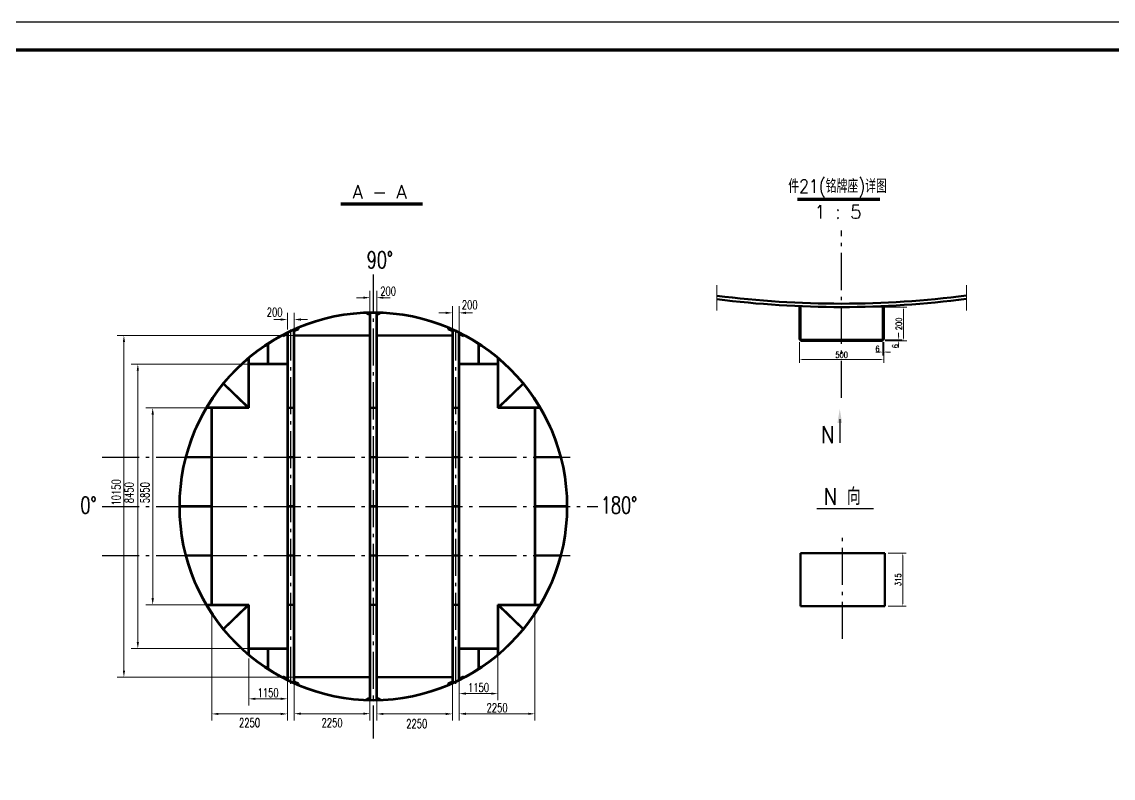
# Model space of a CAD drawing. Header units: inches. Extents: x 17 to 118917, y 16 to 84116.
# Drawn here: x 51085 to 83492, y 61659 to 84116 of the extents above; entities that cross this region are included whole.
import ezdxf

# ---------------------------------------------------------------- set-up
doc = ezdxf.new("R2010")
doc.units = ezdxf.units.IN
doc.header["$MEASUREMENT"] = 0
doc.linetypes.add('AUSGEZOGEN', pattern=[0])
doc.linetypes.add('STRICHPKT2', pattern=[1.6, 1.1, -0.2, 0.1, -0.2])
doc.layers.get('DEFPOINTS').update_dxf_attribs({"color": 6})
for name, color, linetype in [('02ACHSE', 3, 'STRICHPKT2'), ('02BEMASS', 3, 'AUSGEZOGEN'), ('05TEXT', 1, 'AUSGEZOGEN'), ('1', 2, 'Continuous'), ('TXT', 4, 'Continuous')]:
    doc.layers.add(name, color=color, linetype=linetype)
for name, color, linetype, lineweight in [('05KOMP', 1, 'AUSGEZOGEN', 50), ('2', 1, 'Continuous', 50), ('细实线', 4, 'Continuous', 20)]:
    doc.layers.add(name, color=color, linetype=linetype, lineweight=lineweight)
doc.styles.add('HYS', font='romans.shx', dxfattribs={"width": 0.85, "bigfont": 'tcc_hzdx.shx'})
doc.styles.add('HZA', font='romans.shx', dxfattribs={"width": 0.75, "bigfont": 'tcc_hzdx.shx'})
doc.styles.add('HZTXT', font='romans.shx', dxfattribs={"width": 0.7, "bigfont": 'tcc_hzdx.shx'})
doc.styles.add('SBHZ', font='romans.shx', dxfattribs={"width": 0.85, "bigfont": 'tcc_hzdx.shx'})
doc.styles.add('SIMP1', font='romans.shx', dxfattribs={"width": 0.7, "bigfont": 'hzdx.shx'})
doc.dimstyles.new('STANDARD$0', dxfattribs={"dimtxt": 260, "dimasz": 200, "dimexe": 200, "dimexo": 0, "dimgap": 50, "dimtad": 1, "dimdec": 0, "dimdsep": 46, "dimtxsty": 'SIMP1', "dimcen": 100, "dimclrd": 3, "dimclre": 3, "dimclrt": 3, "dimadec": 0, "dimazin": 0, "dimtfac": 1, "dimtdec": 0, "dimtix": 1, "dimtofl": 0, "dimtmove": 2, "dimatfit": 3, "dimfxl": 0, "dimtolj": 1, "dimtzin": 0, "dimlwd": 15, "dimlwe": 15, "dimarcsym": 0})
pattern_1 = [(315.00000313, (-1393198.7057, 825634.7738), (-0.7071067426, -0.7071068198), [])]
pattern_2 = [(45, (-1393198.6645, -686175.2967), (-0.7071067812, 0.7071067812), [])]

# ---------------------------------------------------------------- blocks, each defined once
blk = doc.blocks.new('*D90')
at = {"color": 3, "lineweight": 15}
for p, q in [((77122, 74778), (77122, 74878)), ((76718, 74648), (77222, 74648)), ((76720, 74678), (77222, 74678)), ((77122, 74548), (77122, 74448))]:
    blk.add_line(p, q, dxfattribs=at)
at = {"color": 3}
for points in [[(77105, 74778), (77139, 74778), (77122, 74678)], [(77105, 74548), (77139, 74548), (77122, 74648)]]:
    blk.add_solid(points, dxfattribs=at)
at = {"layer": 'DEFPOINTS', "color": 0}
for p in [(76618, 74648), (76620, 74678), (77122, 74648)]:
    blk.add_point(p, dxfattribs=at)
at = {"color": 3, "insert": (77020, 74484), "char_height": 175, "attachment_point": 5, "rotation": 90, "style": 'HZA'}
blk.add_mtext('6', dxfattribs=at)
blk = doc.blocks.new('*D91')
at = {"color": 3, "lineweight": 15}
for p, q in [((76648, 74608), (76648, 74211)), ((76678, 74607), (76678, 74211)), ((76548, 74311), (76448, 74311)), ((76778, 74311), (76878, 74311))]:
    blk.add_line(p, q, dxfattribs=at)
at = {"color": 3}
for points in [[(76548, 74328), (76548, 74295), (76648, 74311)], [(76778, 74328), (76778, 74295), (76678, 74311)]]:
    blk.add_solid(points, dxfattribs=at)
at = {"layer": 'DEFPOINTS', "color": 0}
for p in [(76648, 74708), (76678, 74707), (76648, 74311)]:
    blk.add_point(p, dxfattribs=at)
at = {"color": 3, "insert": (76491, 74410), "char_height": 175, "attachment_point": 5, "style": 'HZA'}
blk.add_mtext('6', dxfattribs=at)
blk = doc.blocks.new('*D92')
at = {"color": 3, "lineweight": 15}
for p, q in [((76807, 68338), (77345, 68338)), ((77245, 68238), (77245, 66863)), ((76807, 66763), (77345, 66763))]:
    blk.add_line(p, q, dxfattribs=at)
at = {"color": 3}
for points in [[(77228, 68238), (77261, 68238), (77245, 68338)], [(77228, 66863), (77261, 66863), (77245, 66763)]]:
    blk.add_solid(points, dxfattribs=at)
at = {"layer": 'DEFPOINTS', "color": 0}
for p in [(76707, 68338), (76707, 66763), (77245, 66763)]:
    blk.add_point(p, dxfattribs=at)
at = {"color": 3, "insert": (77107, 67551), "char_height": 175, "attachment_point": 5, "rotation": 90, "style": 'HZA'}
blk.add_mtext('315', dxfattribs=at)
blk = doc.blocks.new('*D93')
at = {"color": 3, "lineweight": 15}
for p, q in [((74178, 74608), (74178, 73988)), ((76678, 74608), (76678, 73988)), ((76578, 74088), (74278, 74088))]:
    blk.add_line(p, q, dxfattribs=at)
at = {"color": 3}
for points in [[(74278, 74105), (74278, 74072), (74178, 74088)], [(76578, 74105), (76578, 74072), (76678, 74088)]]:
    blk.add_solid(points, dxfattribs=at)
at = {"layer": 'DEFPOINTS', "color": 0}
for p in [(74178, 74708), (76678, 74708), (74178, 74088)]:
    blk.add_point(p, dxfattribs=at)
at = {"color": 3, "insert": (75428, 74226), "char_height": 175, "attachment_point": 5, "style": 'HZA'}
blk.add_mtext('500', dxfattribs=at)
blk = doc.blocks.new('*D94')
at = {"color": 3, "lineweight": 15}
for p, q in [((75529, 75648), (77366, 75648)), ((77266, 74748), (77266, 75548)), ((76718, 74648), (77366, 74648))]:
    blk.add_line(p, q, dxfattribs=at)
at = {"color": 3}
for points in [[(77249, 75548), (77282, 75548), (77266, 75648)], [(77249, 74748), (77282, 74748), (77266, 74648)]]:
    blk.add_solid(points, dxfattribs=at)
at = {"layer": 'DEFPOINTS', "color": 0}
for p in [(75429, 75648), (77266, 75648), (76618, 74648)]:
    blk.add_point(p, dxfattribs=at)
at = {"color": 3, "insert": (77128, 75148), "char_height": 175, "attachment_point": 5, "rotation": 90, "style": 'HZA'}
blk.add_mtext('200', dxfattribs=at)
blk = doc.blocks.new('*D6')
at = {"color": 3, "lineweight": 15}
for p, q in [((65222, 65505), (65222, 63971)), ((64072, 64831), (64072, 63971)), ((65022, 64171), (64272, 64171))]:
    blk.add_line(p, q, dxfattribs=at)
at = {"color": 3}
for points in [[(64272, 64204), (64272, 64137), (64072, 64171)], [(65022, 64204), (65022, 64137), (65222, 64171)]]:
    blk.add_solid(points, dxfattribs=at)
at = {"layer": 'DEFPOINTS', "color": 0}
for p in [(65222, 65505), (64072, 64831), (64072, 64171)]:
    blk.add_point(p, dxfattribs=at)
at = {"color": 3, "insert": (64647, 64351), "char_height": 260, "attachment_point": 5, "style": 'SIMP1'}
blk.add_mtext('\\A1;1150', dxfattribs=at)
blk = doc.blocks.new('*D7')
at = {"color": 3, "lineweight": 15}
for p, q in [((66322, 66564), (66322, 63370)), ((64072, 64576), (64072, 63370)), ((66122, 63570), (64272, 63570))]:
    blk.add_line(p, q, dxfattribs=at)
at = {"color": 3}
for points in [[(64272, 63603), (64272, 63537), (64072, 63570)], [(66122, 63603), (66122, 63537), (66322, 63570)]]:
    blk.add_solid(points, dxfattribs=at)
at = {"layer": 'DEFPOINTS', "color": 0}
for p in [(66322, 66564), (64072, 64576), (64072, 63570)]:
    blk.add_point(p, dxfattribs=at)
at = {"color": 3, "insert": (65197, 63750), "char_height": 260, "attachment_point": 5, "style": 'SIMP1'}
blk.add_mtext('\\A1;2250', dxfattribs=at)
blk = doc.blocks.new('*D8')
at = {"color": 3, "lineweight": 15}
for p, q in [((57822, 65210), (57822, 63815)), ((58972, 64276), (58972, 63815)), ((58772, 64015), (58022, 64015))]:
    blk.add_line(p, q, dxfattribs=at)
at = {"color": 3}
for points in [[(58022, 64049), (58022, 63982), (57822, 64015)], [(58772, 64049), (58772, 63982), (58972, 64015)]]:
    blk.add_solid(points, dxfattribs=at)
at = {"layer": 'DEFPOINTS', "color": 0}
for p in [(57822, 65210), (58972, 64276), (57822, 64015)]:
    blk.add_point(p, dxfattribs=at)
at = {"color": 3, "insert": (58397, 64195), "char_height": 260, "attachment_point": 5, "style": 'SIMP1'}
blk.add_mtext('\\A1;1150', dxfattribs=at)
blk = doc.blocks.new('*D9')
at = {"color": 3, "lineweight": 15}
for p, q in [((59172, 64482), (59172, 63374)), ((61422, 63981), (61422, 63374)), ((59372, 63574), (61222, 63574))]:
    blk.add_line(p, q, dxfattribs=at)
at = {"color": 3}
for points in [[(59372, 63607), (59372, 63540), (59172, 63574)], [(61222, 63607), (61222, 63540), (61422, 63574)]]:
    blk.add_solid(points, dxfattribs=at)
at = {"layer": 'DEFPOINTS', "color": 0}
for p in [(59172, 64482), (61422, 63981), (61422, 63574)]:
    blk.add_point(p, dxfattribs=at)
at = {"color": 3, "insert": (60297, 63304), "char_height": 260, "attachment_point": 5, "style": 'SIMP1'}
blk.add_mtext('\\A1;2250', dxfattribs=at)
blk = doc.blocks.new('*D10')
at = {"color": 3, "lineweight": 15}
for p, q in [((56722, 66564), (56722, 63367)), ((58972, 64576), (58972, 63367)), ((56922, 63567), (58772, 63567))]:
    blk.add_line(p, q, dxfattribs=at)
at = {"color": 3}
for points in [[(56922, 63600), (56922, 63534), (56722, 63567)], [(58772, 63600), (58772, 63534), (58972, 63567)]]:
    blk.add_solid(points, dxfattribs=at)
at = {"layer": 'DEFPOINTS', "color": 0}
for p in [(56722, 66564), (58972, 64576), (58972, 63567)]:
    blk.add_point(p, dxfattribs=at)
at = {"color": 3, "insert": (57847, 63306), "char_height": 260, "attachment_point": 5, "style": 'SIMP1'}
blk.add_mtext('\\A1;2250', dxfattribs=at)
blk = doc.blocks.new('*D11')
at = {"color": 3, "lineweight": 15}
for p, q in [((63872, 64471), (63872, 63367)), ((61622, 63981), (61622, 63367)), ((61822, 63567), (63672, 63567))]:
    blk.add_line(p, q, dxfattribs=at)
at = {"color": 3}
for points in [[(61822, 63600), (61822, 63534), (61622, 63567)], [(63672, 63600), (63672, 63534), (63872, 63567)]]:
    blk.add_solid(points, dxfattribs=at)
at = {"layer": 'DEFPOINTS', "color": 0}
for p in [(63872, 64471), (61622, 63981), (63872, 63567)]:
    blk.add_point(p, dxfattribs=at)
at = {"color": 3, "insert": (62812, 63277), "char_height": 260, "attachment_point": 5, "style": 'SIMP1'}
blk.add_mtext('\\A1;2250', dxfattribs=at)
blk = doc.blocks.new('*D12')
at = {"color": 3, "lineweight": 15}
for p, q in [((63872, 74975), (63872, 75675)), ((64072, 74891), (64072, 75675)), ((63672, 75475), (63472, 75475)), ((64272, 75475), (64472, 75475))]:
    blk.add_line(p, q, dxfattribs=at)
at = {"color": 3}
for points in [[(63672, 75508), (63672, 75442), (63872, 75475)], [(64272, 75508), (64272, 75442), (64072, 75475)]]:
    blk.add_solid(points, dxfattribs=at)
at = {"layer": 'DEFPOINTS', "color": 0}
for p in [(64072, 75475), (63872, 74975), (64072, 74891)]:
    blk.add_point(p, dxfattribs=at)
at = {"color": 3, "insert": (64385, 75711), "char_height": 260, "attachment_point": 5, "style": 'SIMP1'}
blk.add_mtext('\\A1;200', dxfattribs=at)
blk = doc.blocks.new('*D13')
at = {"color": 3, "lineweight": 15}
for p, q in [((61222, 75926), (61022, 75926)), ((61422, 75489), (61422, 76126)), ((61623, 75489), (61623, 76126)), ((61823, 75926), (62023, 75926))]:
    blk.add_line(p, q, dxfattribs=at)
at = {"color": 3}
for points in [[(61222, 75960), (61222, 75893), (61422, 75926)], [(61823, 75960), (61823, 75893), (61623, 75926)]]:
    blk.add_solid(points, dxfattribs=at)
at = {"layer": 'DEFPOINTS', "color": 0}
for p in [(61623, 75926), (61422, 75489), (61623, 75489)]:
    blk.add_point(p, dxfattribs=at)
at = {"color": 3, "insert": (61962, 76116), "char_height": 260, "attachment_point": 5, "style": 'SIMP1'}
blk.add_mtext('\\A1;200', dxfattribs=at)
blk = doc.blocks.new('*D14')
at = {"color": 3, "lineweight": 15}
for p, q in [((58772, 75277), (58572, 75277)), ((58972, 74979), (58972, 75477)), ((59172, 75006), (59172, 75477)), ((59372, 75277), (59572, 75277))]:
    blk.add_line(p, q, dxfattribs=at)
at = {"color": 3}
for points in [[(58772, 75310), (58772, 75244), (58972, 75277)], [(59372, 75310), (59372, 75244), (59172, 75277)]]:
    blk.add_solid(points, dxfattribs=at)
at = {"layer": 'DEFPOINTS', "color": 0}
for p in [(59172, 75277), (58972, 74979), (59172, 75006)]:
    blk.add_point(p, dxfattribs=at)
at = {"color": 3, "insert": (58592, 75493), "char_height": 260, "attachment_point": 5, "style": 'SIMP1'}
blk.add_mtext('\\A1;200', dxfattribs=at)
blk = doc.blocks.new('*D15')
at = {"color": 3, "lineweight": 15}
for p, q in [((57822, 73955), (54329, 73955)), ((54529, 73755), (54529, 65705)), ((57822, 65505), (54329, 65505))]:
    blk.add_line(p, q, dxfattribs=at)
at = {"color": 3}
for points in [[(54495, 73755), (54562, 73755), (54529, 73955)], [(54495, 65705), (54562, 65705), (54529, 65505)]]:
    blk.add_solid(points, dxfattribs=at)
at = {"layer": 'DEFPOINTS', "color": 0}
for p in [(57822, 73955), (54529, 65505), (57822, 65505)]:
    blk.add_point(p, dxfattribs=at)
at = {"color": 3, "insert": (54271, 70135), "char_height": 260, "attachment_point": 5, "rotation": 90, "style": 'SIMP1'}
blk.add_mtext('\\A1;8450', dxfattribs=at)
blk = doc.blocks.new('*D16')
at = {"color": 3, "lineweight": 15}
for p, q in [((56722, 72655), (54771, 72655)), ((54971, 72455), (54971, 67005)), ((56722, 66805), (54771, 66805))]:
    blk.add_line(p, q, dxfattribs=at)
at = {"color": 3}
for points in [[(54938, 72455), (55005, 72455), (54971, 72655)], [(54938, 67005), (55005, 67005), (54971, 66805)]]:
    blk.add_solid(points, dxfattribs=at)
at = {"layer": 'DEFPOINTS', "color": 0}
for p in [(56722, 72655), (54971, 66805), (56722, 66805)]:
    blk.add_point(p, dxfattribs=at)
at = {"color": 3, "insert": (54741, 70135), "char_height": 260, "attachment_point": 5, "rotation": 90, "style": 'SIMP1'}
blk.add_mtext('\\A1;5850', dxfattribs=at)
blk = doc.blocks.new('*D17')
at = {"color": 3, "lineweight": 15}
for p, q in [((59172, 74805), (53916, 74805)), ((54116, 74605), (54116, 64855)), ((59172, 64655), (53916, 64655))]:
    blk.add_line(p, q, dxfattribs=at)
at = {"color": 3}
for points in [[(54083, 74605), (54150, 74605), (54116, 74805)], [(54083, 64855), (54150, 64855), (54116, 64655)]]:
    blk.add_solid(points, dxfattribs=at)
at = {"layer": 'DEFPOINTS', "color": 0}
for p in [(59172, 74805), (54116, 64655), (59172, 64655)]:
    blk.add_point(p, dxfattribs=at)
at = {"color": 3, "insert": (53886, 70144), "char_height": 260, "attachment_point": 5, "rotation": 90, "style": 'SIMP1'}
blk.add_mtext('\\A1;10150', dxfattribs=at)

msp = doc.modelspace()

# ---------------------------------------------------------------- hatches: boundary and pattern name
at = {"layer": '细实线'}
h = msp.add_hatch(dxfattribs=at)
h.set_pattern_fill('ANSI31', color=256, scale=8, style=0)
h.set_pattern_definition(pattern_2)
h.paths.add_polyline_path([(61747.39882, 75475.37305), (61623.39882, 75475.37304), (61623.39883, 75435.37304), (61678.11678, 75435.37304)])
h.paths.add_polyline_path([(61421.39119, 75475.37303), (61297.39119, 75475.37302), (61366.67322, 75435.37302), (61421.3912, 75435.37303)])
h = msp.add_hatch(dxfattribs=at)
h.set_pattern_fill('ANSI31', color=256, scale=8, style=0)
h.set_pattern_definition([(135, (1516243.4545, -686175.2967), (0.7071067812, 0.7071067812), [])])
h.paths.add_polyline_path([(58971.39234, 74878.12708), (58971.39233, 74838.9251), (58847.39233, 74781.90356), (58847.39233, 74819.6588)])
h.paths.add_polyline_path([(59173.39234, 74973.37379), (59297.39234, 75031.84207), (59297.39234, 74988.83657), (59173.39233, 74931.81503)])
h = msp.add_hatch(dxfattribs=at)
h.set_pattern_fill('ANSI31', color=256, scale=8, style=0)
h.set_pattern_definition(pattern_2)
h.paths.add_polyline_path([(64073.39768, 74878.12708), (64073.39768, 74838.9251), (64197.39769, 74781.90356), (64197.39769, 74819.6588)])
h.paths.add_polyline_path([(63871.39768, 74973.37379), (63747.39767, 75031.84207), (63747.39768, 74988.83657), (63871.39769, 74931.81503)])
h = msp.add_hatch(dxfattribs=at)
h.set_pattern_fill('ANSI31', color=256, scale=8, style=0)
h.set_pattern_definition([(224.99999687, (1516243.4958, 825634.7738), (0.7071067426, -0.7071068198), [])])
h.paths.add_polyline_path([(58971.39206, 64581.42959), (58971.39205, 64620.63157), (58847.39205, 64677.65312), (58847.39205, 64639.89788)])
h.paths.add_polyline_path([(59173.39205, 64527.74163), (59173.39205, 64486.18287), (59297.39205, 64427.71459), (59297.39205, 64470.72008)])
h = msp.add_hatch(dxfattribs=at)
h.set_pattern_fill('ANSI31', color=256, scale=8, style=0)
h.set_pattern_definition(pattern_1)
h.paths.add_polyline_path([(64073.39796, 64620.63157), (64073.39796, 64581.42959), (64197.39796, 64639.89788), (64197.39797, 64677.65312)])
h.paths.add_polyline_path([(63747.39797, 64470.72008), (63747.39796, 64427.71459), (63871.39797, 64486.18287), (63871.39797, 64527.74163)])
h = msp.add_hatch(dxfattribs=at)
h.set_pattern_fill('ANSI31', color=256, scale=8, style=0)
h.set_pattern_definition(pattern_1)
h.paths.add_polyline_path([(61747.39914, 63984.1835), (61678.11709, 64024.1835), (61623.39914, 64024.1835), (61623.39914, 63984.1835)])
h.paths.add_polyline_path([(61421.39151, 63984.1835), (61421.39151, 64024.1835), (61366.67353, 64024.1835), (61297.39151, 63984.1835)])

# ---------------------------------------------------------------- linework, layer by layer
at = {"color": 2, "ltscale": 1000}
msp.add_lwpolyline([(16.86786, 16.25674), (16.86786, 84116.25674), (118916.86786, 84116.25674), (118916.86786, 16.25674)], close=True, dxfattribs=at)
at = {"layer": '02ACHSE', "color": 3, "ltscale": 1000}
for p, q in [((75428.079, 72953.61755), (75428.079, 77925.03128)), ((61522.39501, 76612.32465), (61522.39501, 62840.20421)), ((59072.4013, 64462.98155), (59072.4013, 74977.22563)), ((63972.38852, 64462.98155), (63972.38852, 74977.22563)), ((58397.39162, 73954.7737), (58397.39165, 74554.29636)), ((64647.3984, 73954.7737), (64647.39837, 74554.29636)), ((57793.48417, 72680.05677), (57071.94493, 73370.04796)), ((65251.30585, 72680.05677), (65972.84509, 73370.04796)), ((58962.00314, 72654.7782), (59186.88172, 72654.7782)), ((61409.74379, 72654.77826), (61652.40137, 72654.77827)), ((63855.62443, 72654.77833), (64096.10596, 72654.77834)), ((53469.17023, 71189.77805), (67439.78388, 71189.77843)), ((53469.17027, 69729.77805), (68183.98317, 69729.77843)), ((75457.37838, 65794.74464), (75457.37838, 68984.77111)), ((53469.17031, 68269.77805), (67439.78396, 68269.77843)), ((57793.48401, 66779.49996), (57071.94473, 66089.50882)), ((58962.0033, 66804.7782), (59186.88188, 66804.7782)), ((61409.74395, 66804.77826), (61652.40153, 66804.77827)), ((63855.62459, 66804.77833), (64096.10612, 66804.77834)), ((65251.30601, 66779.49996), (65972.84529, 66089.50882)), ((58397.39138, 65504.78301), (58397.39138, 64905.26034)), ((64647.39863, 65504.78301), (64647.39863, 64905.26034))]:
    msp.add_line(p, q, dxfattribs=at)
at = {"layer": '02BEMASS', "color": 7, "ltscale": 1000}
msp.add_line((75373.90656, 72322.3422), (75373.90656, 71611.41758), dxfattribs=at)
at = {"layer": '02BEMASS', "ltscale": 1000}
msp.add_line((74693.76714, 69668.28992), (76372.48607, 69668.28992), dxfattribs=at)
at = {"layer": '02BEMASS', "ltscale": 1000, "const_width": 100}
for points in [[(60548.44703, 78710.75382), (62988.97388, 78710.75382)], [(74109.28471, 78848.72553), (76562.986, 78848.72553)]]:
    msp.add_lwpolyline(points, dxfattribs=at)
at = {"layer": '02BEMASS', "color": 7}
msp.add_solid([(75443.90656, 72202.3422), (75303.90656, 72202.3422), (75373.90656, 72622.3422)], dxfattribs=at)
at = {"layer": '05KOMP', "ltscale": 1000}
for p, q in [((74178.33301, 74707.70496), (74178.33301, 75673.48676)), ((74208.33301, 74707.70542), (74208.33301, 75673.48676)), ((76648.33301, 74707.70542), (76648.33301, 75676.10907)), ((76678.33301, 74707.70485), (76678.33301, 75676.10907)), ((61297.39119, 75475.37302), (61422.39119, 75475.37303)), ((61297.39119, 75475.37302), (61366.67322, 75435.37302)), ((61366.67322, 75435.37302), (61422.39119, 75435.37303)), ((61421.3912, 75435.37302), (61421.39119, 75475.37302)), ((61422.39043, 63970.64795), (61422.39119, 75478.90715)), ((61432.39043, 63970.64795), (61432.39119, 75478.90715)), ((61612.39959, 63970.64795), (61612.39882, 75478.90715)), ((61622.39959, 63970.64795), (61622.39882, 75478.90715)), ((61622.39882, 75475.37304), (61747.39882, 75475.37305)), ((61622.39883, 75435.37304), (61678.11678, 75435.37304)), ((61623.39883, 75435.37305), (61623.39882, 75475.37305)), ((61747.39882, 75475.37305), (61678.11678, 75435.37304)), ((58972.39234, 74878.5986), (58847.39233, 74819.6588)), ((58971.39233, 74838.9251), (58971.39234, 74878.12708)), ((58972.39119, 64576.14493), (58972.39234, 74883.41155)), ((58982.39119, 64576.14493), (58982.39234, 74883.41154)), ((59162.39119, 64470.97258), (59162.39234, 74988.58428)), ((59172.39119, 64470.97258), (59172.39234, 74988.58427)), ((59297.39234, 74988.83657), (59172.39233, 74931.35518)), ((59297.39234, 75031.84207), (59172.39234, 74972.90227)), ((59173.39233, 74931.81503), (59173.39234, 74973.37379)), ((59297.39234, 74988.83657), (59297.39234, 75031.84207)), ((63747.39768, 74988.83657), (63747.39767, 75031.84207)), ((63747.39767, 75031.84207), (63872.39768, 74972.90227)), ((63747.39768, 74988.83657), (63872.39769, 74931.35518)), ((63871.39769, 74931.81503), (63871.39768, 74973.37379)), ((63872.39882, 64470.97258), (63872.39768, 74977.63559)), ((63882.39882, 64470.97258), (63882.39768, 74977.63559)), ((64062.39882, 64576.14493), (64062.39768, 74883.41154)), ((64072.39882, 64576.14493), (64072.39768, 74883.41155)), ((64072.39768, 74878.5986), (64197.39769, 74819.6588)), ((64073.39768, 74838.9251), (64073.39768, 74878.12708)), ((58392.39162, 73964.77457), (58392.39165, 74554.29636)), ((58402.39162, 73964.77456), (58402.39165, 74559.68789)), ((58972.39233, 74839.38495), (58847.39233, 74781.90356)), ((58847.39233, 74781.90356), (58847.39233, 74819.6588)), ((64072.39768, 74839.38495), (64197.39769, 74781.90356)), ((64197.39769, 74781.90356), (64197.39769, 74819.6588)), ((64642.3984, 73954.7737), (64642.39837, 74554.29636)), ((64652.3984, 73954.7737), (64652.39837, 74554.29636)), ((74238.33301, 74677.70542), (76618.33301, 74677.70542)), ((74238.33301, 74647.70542), (76618.33301, 74647.70542)), ((57812.39291, 72664.77461), (57812.39291, 74122.7641)), ((57822.39291, 72654.77461), (57822.39291, 74131.18994)), ((57822.39291, 73964.77004), (58972.39224, 73964.7708)), ((57822.39291, 73954.7699), (58972.39253, 73954.7708)), ((58972.39253, 73954.7708), (58972.39138, 65504.78301)), ((64072.39749, 73954.7708), (64072.39863, 65504.78301)), ((65222.39711, 73954.77004), (64072.39749, 73954.7708)), ((65222.39711, 73964.77004), (64072.39778, 73964.7708)), ((65222.39711, 72654.77461), (65222.39711, 74131.20085)), ((65232.39711, 72664.77461), (65232.39711, 74122.77506)), ((57790.02852, 72676.44312), (57068.48928, 73366.43431)), ((57796.93982, 72683.67042), (57074.83969, 73374.19798)), ((65247.8502, 72683.67042), (65969.95033, 73374.19798)), ((65254.7615, 72676.44312), (65976.30074, 73366.43431)), ((56571.95867, 72654.77461), (57822.39291, 72654.77461)), ((56577.88087, 72664.77461), (57812.39291, 72664.77461)), ((56712.39211, 66804.78033), (56712.39314, 72654.77461)), ((56722.39215, 66804.78033), (56722.3931, 72654.77461)), ((56722.39215, 66804.78033), (56722.3931, 72654.77461)), ((57796.93982, 72683.67042), (57790.02852, 72676.44312)), ((58982.39209, 72657.7782), (59162.39208, 72657.7782)), ((58982.39209, 72651.7782), (59162.39208, 72651.7782)), ((61432.39101, 72657.77826), (61612.39901, 72657.77827)), ((61432.39101, 72651.77826), (61612.39901, 72651.77827)), ((63882.39793, 72657.77833), (64062.39793, 72657.77834)), ((63882.39793, 72651.77833), (64062.39793, 72651.77834)), ((66472.84432, 72654.77461), (65222.39711, 72654.77461)), ((66466.92212, 72664.77461), (65232.39711, 72664.77461)), ((66322.39787, 66804.78033), (66322.39692, 72654.77461)), ((66322.39787, 66804.78033), (66322.39692, 72654.77461)), ((66332.39791, 66804.78033), (66332.39692, 72654.77461)), ((66332.39692, 72654.77461), (66332.39692, 72654.77461)), ((56712.39285, 71186.7784), (55960.04748, 71186.77842)), ((56712.39285, 71192.7784), (55961.62258, 71192.77842)), ((58982.39221, 71192.7782), (59162.3922, 71192.7782)), ((58982.39221, 71186.7782), (59162.3922, 71186.7782)), ((61432.39113, 71192.77826), (61612.39913, 71192.77827)), ((61432.39113, 71186.77826), (61612.39913, 71186.77827)), ((63882.39805, 71192.77833), (64062.39805, 71192.77834)), ((63882.39805, 71186.77833), (64062.39805, 71186.77834)), ((66332.39716, 71192.7784), (67083.16744, 71192.77842)), ((66332.39716, 71186.7784), (67084.74254, 71186.77842)), ((56712.39289, 69732.77787), (55772.40342, 69732.7778)), ((56712.39289, 69726.77787), (55772.40342, 69726.7778)), ((58982.39221, 69732.7782), (59162.3922, 69732.7782)), ((58982.39221, 69726.7782), (59162.3922, 69726.7782)), ((61432.39113, 69732.77826), (61612.39913, 69732.77827)), ((61432.39113, 69726.77826), (61612.39913, 69726.77827)), ((63882.39805, 69732.77833), (64062.39805, 69732.77834)), ((63882.39805, 69726.77833), (64062.39805, 69726.77834)), ((66332.3972, 69732.7784), (67272.39957, 69732.77842)), ((66332.3972, 69726.7784), (67272.39957, 69726.77842)), ((56712.39293, 68272.77787), (55960.04756, 68272.77781)), ((56712.39293, 68266.77787), (55961.62266, 68266.77781)), ((58982.39221, 68272.7782), (59162.3922, 68272.7782)), ((58982.39221, 68266.7782), (59162.3922, 68266.7782)), ((61432.39113, 68272.77826), (61612.39913, 68272.77827)), ((61432.39113, 68266.77826), (61612.39913, 68266.77827)), ((63882.39805, 68272.77833), (64062.39805, 68272.77834)), ((63882.39805, 68266.77833), (64062.39805, 68266.77834)), ((66332.39724, 68272.7784), (67084.74262, 68272.77842)), ((66332.39724, 68266.7784), (67083.16752, 68266.77842)), ((74207.37838, 68338.43577), (76707.37838, 68338.43577)), ((74207.37838, 66763.43577), (74207.37838, 68338.43577)), ((76707.37838, 66763.43577), (76707.37838, 68338.43577)), ((57822.39177, 66804.78033), (56571.9598, 66804.78033)), ((57812.39177, 66794.78033), (56577.882, 66794.78033)), ((57790.02836, 66783.11362), (57068.48908, 66093.12247)), ((57796.93966, 66775.88631), (57074.83949, 66085.3588)), ((57812.39177, 65336.79372), (57812.39177, 66794.78033)), ((57822.39177, 65328.36787), (57822.39177, 66804.78033)), ((58982.39225, 66807.7782), (59162.39224, 66807.7782)), ((58982.39225, 66801.7782), (59162.39224, 66801.7782)), ((61432.39117, 66807.77826), (61612.39917, 66807.77827)), ((61432.39117, 66801.77826), (61612.39917, 66801.77827)), ((63882.39809, 66807.77833), (64062.39809, 66807.77834)), ((63882.39809, 66801.77833), (64062.39809, 66801.77834)), ((65222.39825, 66804.78033), (66472.84319, 66804.78033)), ((65222.39825, 65328.35697), (65222.39825, 66804.78033)), ((65232.39825, 66794.78033), (66466.92099, 66794.78033)), ((65232.39825, 65336.78276), (65232.39825, 66794.78033)), ((65254.76166, 66783.11362), (65247.85036, 66775.88631)), ((65247.85036, 66775.88631), (65969.95053, 66085.3588)), ((65254.76166, 66783.11362), (65976.30094, 66093.12247)), ((74207.37838, 66763.43577), (76707.37838, 66763.43577)), ((58972.39138, 65504.78301), (57822.39177, 65504.78301)), ((58972.3913, 65494.78301), (57822.39177, 65494.78301)), ((58392.39138, 65504.78301), (58392.39138, 64905.26034)), ((58402.39138, 65504.78301), (58402.39138, 64905.26034)), ((64072.39863, 65504.78301), (65222.39825, 65504.78301)), ((64072.39872, 65494.78301), (65222.39825, 65494.78301)), ((64642.39863, 65504.78301), (64642.39863, 64905.26034)), ((64652.39863, 65504.78301), (64652.39863, 64905.26034)), ((58972.39205, 64620.17172), (58847.39205, 64677.65312)), ((58847.39205, 64677.65312), (58847.39205, 64639.89788)), ((58972.39206, 64580.95807), (58847.39205, 64639.89788)), ((58971.39205, 64620.63157), (58971.39206, 64581.42959)), ((59297.39205, 64470.72008), (59172.39205, 64528.20149)), ((59173.39205, 64527.74163), (59173.39205, 64486.18287)), ((63747.39797, 64470.72008), (63872.39797, 64528.20149)), ((63871.39797, 64527.74163), (63871.39797, 64486.18287)), ((64072.39796, 64620.17172), (64197.39797, 64677.65312)), ((64072.39796, 64580.95807), (64197.39796, 64639.89788)), ((64073.39796, 64620.63157), (64073.39796, 64581.42959)), ((64197.39797, 64677.65312), (64197.39796, 64639.89788)), ((59297.39205, 64427.71459), (59172.39205, 64486.65439)), ((59297.39205, 64470.72008), (59297.39205, 64427.71459)), ((63747.39796, 64427.71459), (63872.39797, 64486.65439)), ((63747.39797, 64470.72008), (63747.39796, 64427.71459)), ((61297.39151, 63984.1835), (61366.67353, 64024.1835)), ((61297.39151, 63984.1835), (61422.39151, 63984.1835)), ((61366.67353, 64024.1835), (61422.3915, 64024.1835)), ((61421.39151, 64024.18351), (61421.39151, 63984.18351)), ((61622.39914, 64024.1835), (61678.11709, 64024.1835)), ((61622.39914, 63984.1835), (61747.39914, 63984.1835)), ((61623.39914, 64024.18349), (61623.39914, 63984.18349)), ((61747.39914, 63984.1835), (61678.11709, 64024.1835))]:
    msp.add_line(p, q, dxfattribs=at)
for points in [[(71724.80745, 75983.31738, 0.0646786209), (79131.85858, 75991.17197, 0.0646786209)], [(71724.80745, 75882.49393, 0.0644525576), (79131.85858, 75890.32084, 0.0644525576)]]:
    msp.add_lwpolyline(points, format="xyb", dxfattribs=at)
for points in [[(59172.4013, 74804.7769), (61422.39081, 74804.77614), (61422.40111, 64654.77766), (59172.4013, 64654.77766)], [(63872.38852, 74804.7769), (61622.3992, 74804.77614), (61622.38891, 64654.77766), (63872.38852, 64654.77766)]]:
    msp.add_lwpolyline(points, close=True, dxfattribs=at)
at = {"layer": '05KOMP'}
for radius in [5759.9987, 5749.99886]:
    msp.add_circle((61522.40149, 69729.77843), radius, dxfattribs=at)
for centre, radius, start, end in [((74238.33301, 74707.70542), 60, 180, 270), ((74238.33301, 74707.70542), 30, 180, 270), ((76618.33301, 74707.70542), 60, 270, 0), ((76618.33301, 74707.70542), 30, 270, 0)]:
    msp.add_arc(centre, radius, start, end, dxfattribs=at)
at = {"layer": '2', "lineweight": 60, "ltscale": 1000, "const_width": 100}
msp.add_lwpolyline([(2516.86786, 976.25674), (2516.86786, 83276.25674), (118016.86786, 83276.25674), (118016.86786, 976.25674)], close=True, dxfattribs=at)
at = {"layer": '细实线', "ltscale": 1000}
for p, q in [((71724.80745, 76301.78039), (71724.80745, 75543.68552)), ((79131.85858, 76301.78039), (79131.85858, 75543.68552))]:
    msp.add_line(p, q, dxfattribs=at)

# ---------------------------------------------------------------- texts
at = {"layer": '02BEMASS', "style": 'HYS'}
for s, p in [('A - A', (60903.44133, 78869.2983)), (' 1 : 5', (74341.55107, 78272.1797))]:
    msp.add_text(s, height=400, dxfattribs=at).set_placement(p)
at = {"layer": '05TEXT', "color": 7, "style": 'HZTXT', "width": 0.7}
for s, p in [('90%%d', (61326.3002, 76799.20468, -70)), ('0%%d', (52823.55489, 69515.69307, -140)), ('180%%d', (68277.51177, 69515.69307, -140))]:
    msp.add_text(s, height=500, dxfattribs=at).set_placement(p)
at = {"layer": '1', "style": 'HYS', "width": 0.85}
for s, p in [('N', (74822.11916, 71609.46311)), ('N 向', (74899.49025, 69772.1857))]:
    msp.add_text(s, height=500, dxfattribs=at).set_placement(p)
at = {"layer": 'TXT', "style": 'SBHZ', "width": 0.85}
msp.add_text('件21(铭牌座)详图', height=400, dxfattribs=at).set_placement((73842.85409, 79037.34587))

# ---------------------------------------------------------------- dimensions: what is measured, and where the dimension line sits
for base, p1, p2, picture, middle in [((61622.79201, 75926.39778), (61422.39081, 75488.90882), (61622.79201, 75488.90222), '*D13', (61962.02606, 76115.83139)), ((64072.39768, 75475.15844), (63872.39768, 74975.38177), (64072.39768, 74890.51423), '*D12', (64384.85243, 75710.90203)), ((59172.4013, 75276.913), (58972.39177, 74979.23217), (59172.4013, 75006.29398), '*D14', (58592.25672, 75493.40793)), ((58972.39119, 63566.90424), (56722.39196, 66563.96174), (58972.39119, 64576.14531), '*D10', (57847.39158, 63305.66453)), ((61422.39043, 63573.77749), (59172.3912, 64481.92759), (61422.39043, 63980.6494), '*D9', (60297.39568, 63303.61647)), ((63872.39882, 63567.07263), (61622.39959, 63980.64917), (63872.39882, 64470.97258), '*D11', (62811.7825, 63277.49455))]:
    dim = msp.add_linear_dim(base=base, p1=p1, p2=p2, dimstyle='STANDARD$0')
    dim.commit()
    dim.dimension.update_dxf_attribs({"geometry": picture, "text_midpoint": middle, "dimtype": 160})
at = {"color": 0}
for base, p1, p2, text, picture, middle in [((77265.58447, 75647.70569), (76618.33301, 74647.70542), (75428.58525, 75647.70569), '200', '*D94', (77128.08447, 75147.70556)), ((77244.64264, 66763.43577), (76707.37838, 68338.43577), (76707.37838, 66763.43577), '315', '*D92', (77107.14264, 67550.93577))]:
    dim = msp.add_linear_dim(base=base, p1=p1, p2=p2, angle=90, text=text, dimstyle='STANDARD$0', override={"dimtxt": 175, "dimasz": 100, "dimexe": 100, "dimexo": 100, "dimgap": 50, "dimtxsty": 'HZA', "dimtolj": 0}, dxfattribs=at)
    dim.commit()
    dim.dimension.update_dxf_attribs({"geometry": picture, "text_midpoint": middle})
dim = msp.add_linear_dim(base=(77122.00262, 74647.70542), p1=(76620.07456, 74677.75602), p2=(76618.33301, 74647.70542), angle=90, text='6', dimstyle='STANDARD$0', override={"dimtxt": 175, "dimasz": 100, "dimexe": 100, "dimexo": 100, "dimgap": 50, "dimtxsty": 'HZA', "dimtolj": 0}, dxfattribs=at)
dim.commit()
dim.dimension.update_dxf_attribs({"geometry": '*D90', "text_midpoint": (77020.39777, 74483.6389), "dimtype": 160})
for base, p1, p2, picture, middle in [((54116.32947, 64654.77766), (59172.4013, 74804.7769), (59172.4013, 64654.77766), '*D17', (53886.32947, 70144.02514)), ((54528.65807, 65504.78301), (57822.39291, 73954.7699), (57822.39177, 65504.78301), '*D15', (54270.90946, 70135.25393)), ((54971.45197, 66804.78033), (56722.3931, 72654.77461), (56722.39215, 66804.78033), '*D16', (54741.45197, 70135.25393))]:
    dim = msp.add_linear_dim(base=base, p1=p1, p2=p2, angle=90, dimstyle='STANDARD$0')
    dim.commit()
    dim.dimension.update_dxf_attribs({"geometry": picture, "text_midpoint": middle, "dimtype": 160})
dim = msp.add_linear_dim(base=(74178.33301, 74088.48758), p1=(76678.33301, 74707.70542), p2=(74178.33301, 74707.70542), text='500', dimstyle='STANDARD$0', override={"dimtxt": 175, "dimasz": 100, "dimexe": 100, "dimexo": 100, "dimgap": 50, "dimtxsty": 'HZA', "dimtolj": 0}, dxfattribs=at)
dim.commit()
dim.dimension.update_dxf_attribs({"geometry": '*D93', "text_midpoint": (75428.33301, 74225.98758)})
dim = msp.add_linear_dim(base=(76648.33301, 74311.349), p1=(76678.33301, 74707.08042), p2=(76648.33301, 74707.70542), text='6', dimstyle='STANDARD$0', override={"dimtxt": 175, "dimasz": 100, "dimexe": 100, "dimexo": 100, "dimgap": 50, "dimtxsty": 'HZA', "dimtolj": 0}, dxfattribs=at)
dim.commit()
dim.dimension.update_dxf_attribs({"geometry": '*D91', "text_midpoint": (76490.61889, 74409.80099), "dimtype": 160})
for base, p1, p2, picture, middle in [((64072.39882, 63569.83769), (66322.3973, 66563.96117), (64072.39882, 64576.14493), '*D7', (65197.39806, 63749.83769)), ((64072.39915, 64170.58436), (65222.39825, 65504.78301), (64072.39915, 64831.45465), '*D6', (64647.3987, 64350.58436)), ((57822.39212, 64015.48119), (58972.39119, 64275.62463), (57822.39212, 65210.19385), '*D8', (58397.39166, 64195.48119))]:
    dim = msp.add_linear_dim(base=base, p1=p1, p2=p2, dimstyle='STANDARD$0')
    dim.commit()
    dim.dimension.update_dxf_attribs({"geometry": picture, "text_midpoint": middle})

doc.saveas('drawing.dxf')
